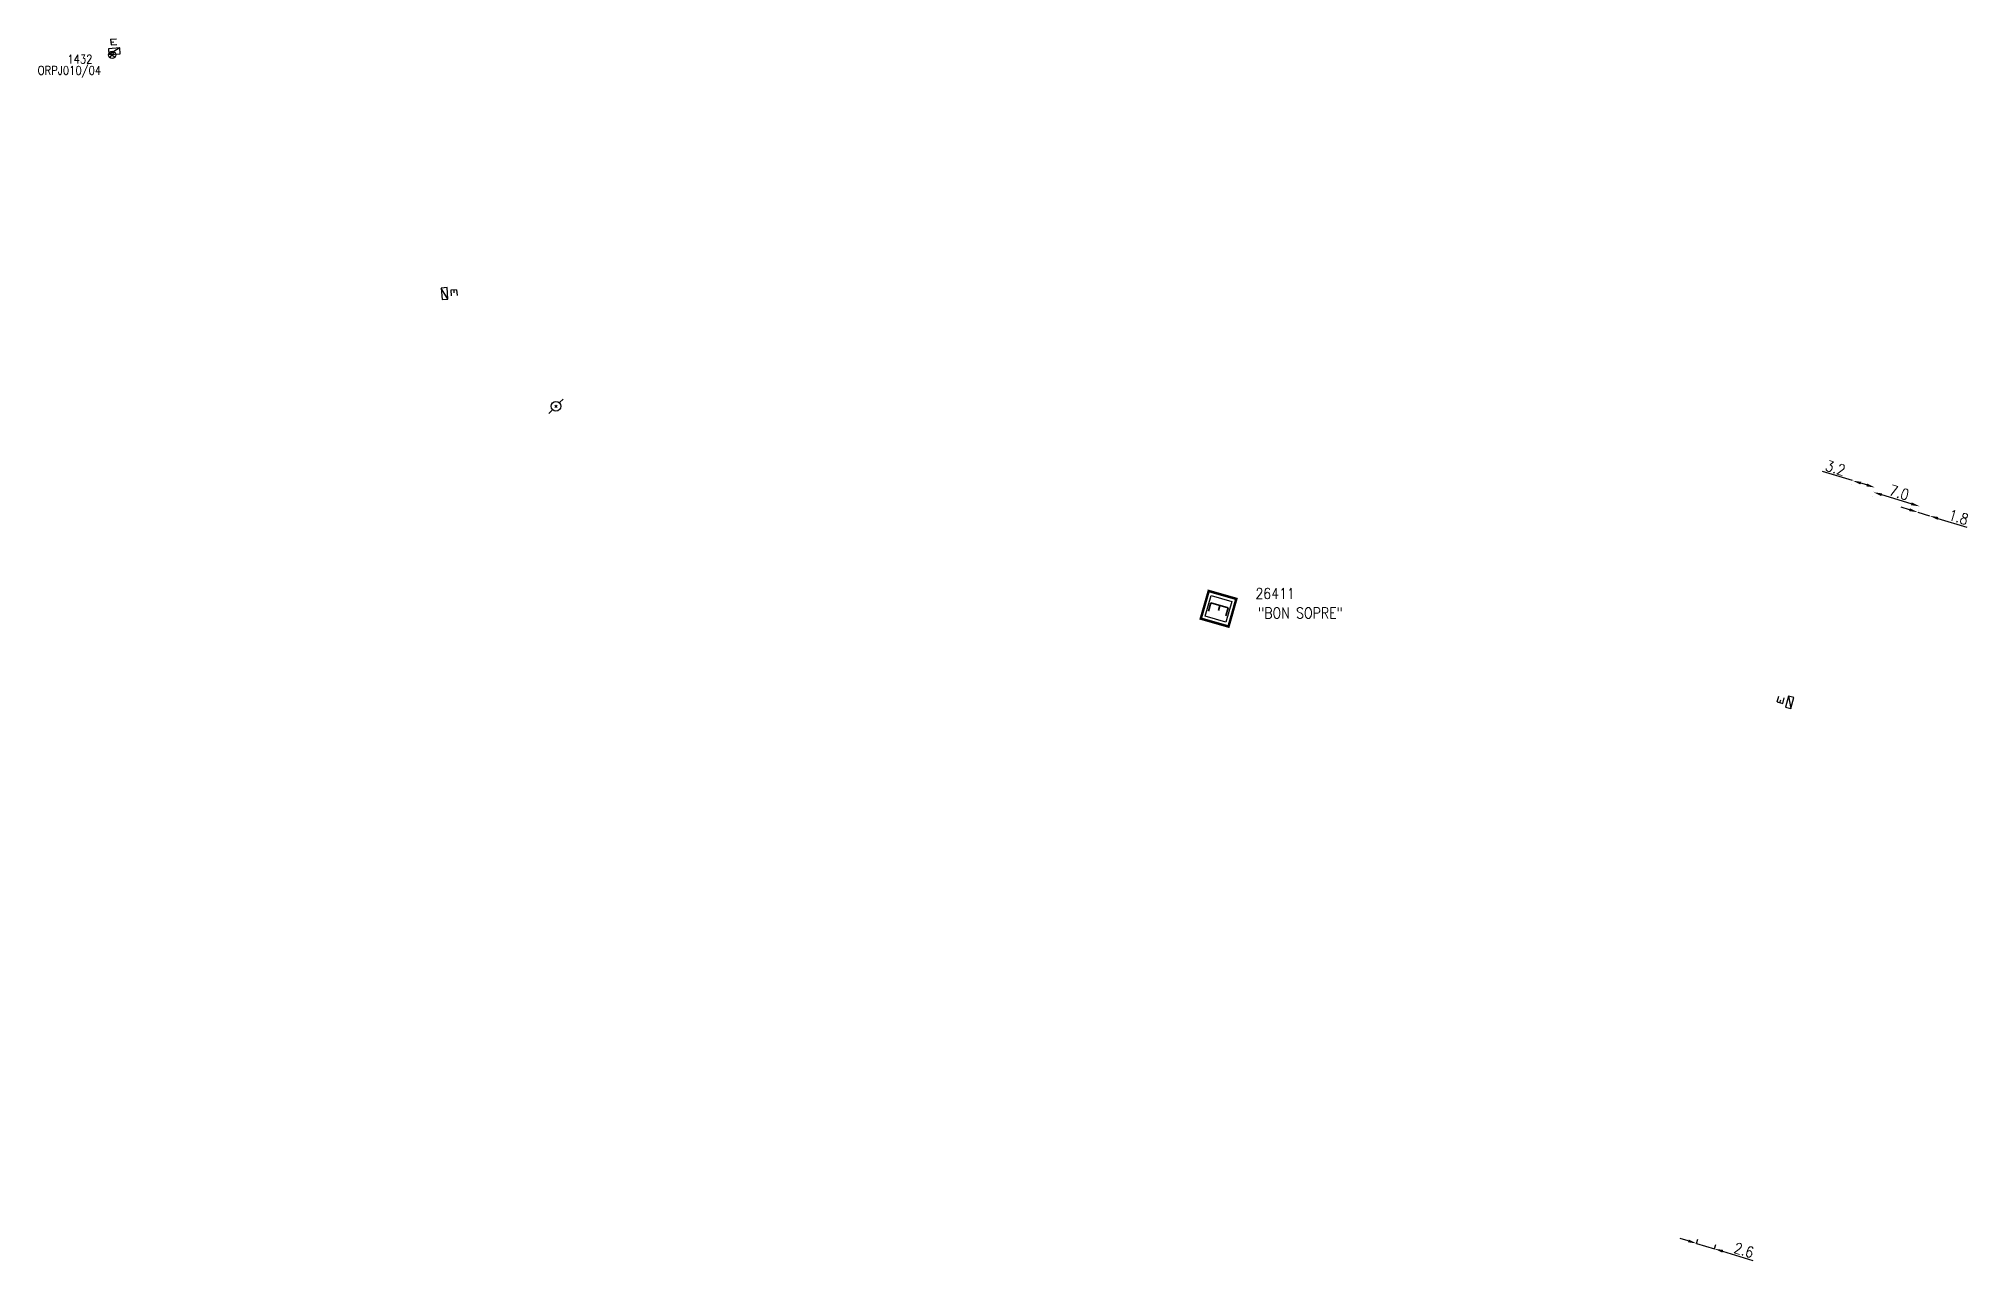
# Model space of a CAD drawing. Header units: millimetres. Extents: x 194053 to 194733, y 155464 to 155998.
# Drawn here: x 194053.3 to 194321.9, y 155828.1 to 155998 of the extents above; entities outside this region: 4.
import ezdxf
from ezdxf.enums import TextEntityAlignment as Align

# ---------------------------------------------------------------- set-up
doc = ezdxf.new("R2010")
doc.units = ezdxf.units.MM
doc.header["$PDMODE"] = 34
doc.layers.get('0').update_dxf_attribs({"linetype": 'CONTINUOUS'})
doc.layers.get('DEFPOINTS').update_dxf_attribs({"linetype": 'CONTINUOUS'})
for name, color, linetype in [('M_200', 7, 'CONTINUOUS'), ('W0014', 7, 'CONTINUOUS'), ('W0101', 7, 'CONTINUOUS'), ('W0323', 7, 'CONTINUOUS'), ('W0430', 7, 'CONTINUOUS'), ('W0469', 7, 'CONTINUOUS'), ('W0473', 7, 'CONTINUOUS')]:
    doc.layers.add(name, color=color, linetype=linetype)
doc.styles.add('M_ROMANS', font='ROMANS.shx', dxfattribs={"width": 0.75})
doc.styles.get("Standard").update_dxf_attribs({"font": 'romans.shx', "width": 0.85})
doc.dimstyles.get("Standard").update_dxf_attribs({"dimtxt": 1.5, "dimasz": 1.2, "dimexe": 0.625, "dimexo": 0.625, "dimgap": 0.25, "dimtad": 1, "dimdec": 1, "dimzin": 0, "dimdsep": 46, "dimtxsty": 'Standard', "dimcen": -0.5, "dimadec": 0, "dimazin": 0, "dimtfac": 1, "dimtdec": 1, "dimtmove": 0, "dimatfit": 3, "dimfxl": 0, "dimtolj": 1, "dimtzin": 0, "dimarcsym": 0})

# ---------------------------------------------------------------- blocks, each defined once
blk = doc.blocks.new('M_200_56')
at = {"color": 0, "linetype": 'Continuous', "const_width": 0.35, "flags": 128}
blk.add_lwpolyline([(2, 2), (2, -2), (-2, -2), (-2, 2)], close=True, dxfattribs=at)
at = {"color": 0, "linetype": 'Continuous'}
blk.add_lwpolyline([(-1.5, 1.5), (1.5, 1.5), (1.5, -1.5), (-1.5, -1.5)], close=True, dxfattribs=at)
at = {"color": 0, "linetype": 'Continuous', "width": 0.85}
blk.add_text('E', height=2.5, dxfattribs=at).set_placement((0, 0), align=Align.MIDDLE_CENTER)
for tag, p in [('NUM', (0, 15.06)), ('NOM', (0, 8.65))]:
    blk.add_attdef(tag, text='', height=4, dxfattribs=at).set_placement(p, align=Align.MIDDLE)
at = {"color": 0, "linetype": 'Continuous', "style": 'M_ROMANS', "width": 0.75, "flags": 3}
for tag, p in [('DEF_LEG', (-0.13, -4.99)), ('DEF_COUP', (-0.13, -7.49)), ('DEF_TYPE', (-0.13, -9.99))]:
    blk.add_attdef(tag, text='', height=1.2, dxfattribs=at).set_placement(p, align=Align.MIDDLE)
blk = doc.blocks.new('T473')
for p, q in [((-0.166667, 0.166667), (0.166667, -0.166667)), ((-0.166667, -0.166667), (0.166667, 0.166667)), ((0.500001, 0.500001), (1.000002, 1.000002)), ((-1.000002, -1.000002), (-0.500001, -0.500001))]:
    blk.add_line(p, q)
blk.add_ellipse((0, 0), major_axis=(0.471405, 0.471405), ratio=1, start_param=5.4977871438, end_param=11.780972451)
blk = doc.blocks.new('T469')
at = {"color": 0, "linetype": 'Continuous', "flags": 128}
for points in [[(-0.35, 0.35), (0.35, -0.35)], [(-0.35, -0.35), (0.35, 0.35)]]:
    blk.add_lwpolyline(points, dxfattribs=at)
at = {"color": 0, "linetype": 'Continuous'}
blk.add_circle((0, 0), 0.5, dxfattribs=at)
blk = doc.blocks.new('T430')
at = {"flags": 128}
for points in [[(0.8, 0.8), (-0.8, 0.8)], [(-0.8, 0.8), (-0.8, 0)], [(0.8, 0.8), (-0.8, 0)], [(-0.8, 0), (0.8, 0)], [(-0.4, 2.1), (0.4, 2.1)], [(-0.4, 2.1), (-0.4, 1.3)], [(-0.4, 1.7), (0, 1.7)], [(-0.4, 1.3), (0.4, 1.3)], [(0.8, 0), (0.8, 0.8)]]:
    blk.add_lwpolyline(points, dxfattribs=at)
blk = doc.blocks.new('*D4')
at = {"layer": 'DEFPOINTS', "color": 0, "linetype": 'Continuous', "transparency": 16777216}
for p in [(194283.85, 155830.42), (194283.85, 155830.42), (194286.32, 155829.67)]:
    blk.add_point(p, dxfattribs=at)
at = {"layer": 'W0323', "color": 0, "linetype": 'Continuous', "lineweight": -2, "transparency": 16777216}
for p, q in [((194282.7, 155830.77), (194281.55, 155831.12)), ((194283.85, 155830.42), (194284.03, 155831.02)), ((194283.85, 155830.42), (194286.32, 155829.67)), ((194286.32, 155829.67), (194286.51, 155830.27)), ((194287.47, 155829.33), (194291.66, 155828.06))]:
    blk.add_line(p, q, dxfattribs=at)
at = {"layer": 'W0323', "color": 0, "linetype": 'Continuous', "transparency": 16777216}
for points in [[(194282.76, 155830.96), (194282.64, 155830.58), (194283.85, 155830.42)], [(194287.53, 155829.52), (194287.42, 155829.14), (194286.32, 155829.67)]]:
    blk.add_solid(points, dxfattribs=at)
at = {"layer": 'W0323', "color": 0, "linetype": 'Continuous', "transparency": 16777216, "insert": (194290.43, 155829.48), "char_height": 1.5, "attachment_point": 5, "rotation": 343.1737}
blk.add_mtext('\\A1;2.6', dxfattribs=at)
blk = doc.blocks.new('*D5')
at = {"layer": 'DEFPOINTS', "color": 0, "linetype": 'Continuous', "transparency": 16777216}
for p in [(194308.44, 155934.91), (194308.44, 155934.91), (194314.85, 155932.95)]:
    blk.add_point(p, dxfattribs=at)
at = {"layer": 'W0014', "color": 0, "linetype": 'Continuous', "lineweight": -2, "transparency": 16777216}
for p, q in [((194308.26, 155934.31), (194308.26, 155934.31)), ((194313.7, 155933.3), (194309.59, 155934.56)), ((194314.67, 155932.36), (194314.67, 155932.36))]:
    blk.add_line(p, q, dxfattribs=at)
at = {"layer": 'W0014', "color": 0, "linetype": 'Continuous', "transparency": 16777216}
for points in [[(194309.65, 155934.75), (194309.53, 155934.37), (194308.44, 155934.91)], [(194313.76, 155933.5), (194313.65, 155933.11), (194314.85, 155932.95)]]:
    blk.add_solid(points, dxfattribs=at)
at = {"layer": 'W0014', "color": 0, "linetype": 'Continuous', "transparency": 16777216, "insert": (194312.01, 155934.87), "char_height": 1.5, "attachment_point": 5, "rotation": 343.053}
blk.add_mtext('\\A1;7.0', dxfattribs=at)
blk = doc.blocks.new('*D6')
at = {"layer": 'DEFPOINTS', "color": 0, "linetype": 'Continuous', "transparency": 16777216}
for p in [(194305.53, 155936.52), (194308.65, 155935.57), (194308.65, 155935.57)]:
    blk.add_point(p, dxfattribs=at)
at = {"layer": 'W0014', "color": 0, "linetype": 'Continuous', "lineweight": -2, "transparency": 16777216}
for p, q in [((194305.53, 155936.52), (194301.35, 155937.79)), ((194305.35, 155935.92), (194305.35, 155935.92)), ((194307.5, 155935.92), (194306.68, 155936.17)), ((194308.47, 155934.97), (194308.47, 155934.97))]:
    blk.add_line(p, q, dxfattribs=at)
at = {"layer": 'W0014', "color": 0, "linetype": 'Continuous', "transparency": 16777216}
for points in [[(194306.74, 155936.36), (194306.62, 155935.98), (194305.53, 155936.52)], [(194307.56, 155936.11), (194307.45, 155935.73), (194308.65, 155935.57)]]:
    blk.add_solid(points, dxfattribs=at)
at = {"layer": 'W0014', "color": 0, "linetype": 'Continuous', "transparency": 16777216, "insert": (194303.16, 155938.29), "char_height": 1.5, "attachment_point": 5, "rotation": 343.053}
blk.add_mtext('\\A1;3.2', dxfattribs=at)
blk = doc.blocks.new('*D7')
at = {"layer": 'DEFPOINTS', "color": 0, "linetype": 'Continuous', "transparency": 16777216}
for p in [(194314.6, 155932.13), (194314.6, 155932.13), (194316.26, 155931.63)]:
    blk.add_point(p, dxfattribs=at)
at = {"layer": 'W0323', "color": 0, "linetype": 'Continuous', "lineweight": -2, "transparency": 16777216}
for p, q in [((194313.45, 155932.48), (194312.31, 155932.83)), ((194314.6, 155932.13), (194316.26, 155931.63)), ((194317.4, 155931.28), (194321.41, 155930.06))]:
    blk.add_line(p, q, dxfattribs=at)
at = {"layer": 'W0323', "color": 0, "linetype": 'Continuous', "transparency": 16777216}
for points in [[(194313.51, 155932.67), (194313.4, 155932.29), (194314.6, 155932.13)], [(194317.46, 155931.47), (194317.35, 155931.09), (194316.26, 155931.63)]]:
    blk.add_solid(points, dxfattribs=at)
at = {"layer": 'W0323', "color": 0, "linetype": 'Continuous', "transparency": 16777216, "insert": (194320.27, 155931.45), "char_height": 1.5, "attachment_point": 5, "rotation": 343.053}
blk.add_mtext('\\A1;1.8', dxfattribs=at)

msp = doc.modelspace()

# ---------------------------------------------------------------- linework, layer by layer
at = {"layer": 'W0101', "color": 252, "linetype": 'Continuous'}
msp.add_lwpolyline([(194712.47, 155867.85), (194722.43, 155866.11), (194721.63, 155862.15), (194714.75, 155863.12), (194714.32, 155860.68), (194711.31, 155861.22)], close=True, dxfattribs=at)

# ---------------------------------------------------------------- block references
at = {"layer": 'M_200'}
ref = msp.add_blockref('M_200_56', (194217.38, 155918.7), dxfattribs=dict(at, rotation=254.0825211960774))
ref.add_attrib('NUM', '26411', dxfattribs={"layer": '0', "color": 0, "linetype": 'Continuous', "height": 1.5, "width": 0.85}).set_placement((194225.24, 155920.82), align=Align.MIDDLE)
ref.add_attrib('NOM', '"BON SOPRE"', dxfattribs={"layer": '0', "color": 0, "linetype": 'Continuous', "height": 1.5, "width": 0.85}).set_placement((194228.76, 155918.11), align=Align.MIDDLE)
at = {"layer": 'W0430'}
for p, rotation in [((194063.86, 155995.86), 3.991789878884401), ((194109.36, 155962.51), 274.6995620777933), ((194297.18, 155905.58), 74.45702904462)]:
    msp.add_blockref('T430', p, dxfattribs=dict(at, rotation=rotation))
at = {"layer": 'W0469', "rotation": 4.033536637818515}
msp.add_blockref('T469', (194063.53, 155995.75), dxfattribs=at)
at = {"layer": 'W0473'}
for p in [(194125.24, 155946.87), (194732.4, 155875.3)]:
    msp.add_blockref('T473', p, dxfattribs=at)
at = {"layer": 'W0473', "color": 252}
msp.add_blockref('T473', (194067.9, 155468.67), dxfattribs=at)

# ---------------------------------------------------------------- texts
at = {"layer": 'W0430', "linetype": 'Continuous', "width": 0.85}
msp.add_text('ORPJ010/04', height=1.2, dxfattribs=at).set_placement((194053.17, 155992.99))
at = {"layer": 'W0469', "linetype": 'Continuous', "width": 0.85}
msp.add_text('1432', height=1.2, dxfattribs=at).set_placement((194057.29, 155994.56))
at = {"layer": 'W0473', "color": 252, "width": 0.85}
msp.add_text('10-400', height=1.25, rotation=339.2577, dxfattribs=at).set_placement((194068.31, 155466.12))

# ---------------------------------------------------------------- dimensions: what is measured, and where the dimension line sits
at = {"layer": 'W0014', "color": 252, "linetype": 'Continuous'}
for base, p1, p2, angle, text, picture, middle in [((194308.65, 155935.57), (194305.53, 155936.52), (194308.65, 155935.57), 163.053, '3.2', '*D6', (194302.87, 155937.33)), ((194308.44, 155934.91), (194314.85, 155932.95), (194308.44, 155934.91), 343.053, '7.0', '*D5', (194311.72, 155933.91))]:
    dim = msp.add_linear_dim(base=base, p1=p1, p2=p2, angle=angle, text=text, dimstyle='Standard', dxfattribs=at)
    dim.commit()
    dim.dimension.update_dxf_attribs({"geometry": picture, "text_midpoint": middle, "dimtype": 160})
at = {"layer": 'W0323', "color": 252, "linetype": 'Continuous'}
dim = msp.add_linear_dim(base=(194314.6, 155932.13), p1=(194316.26, 155931.63), p2=(194314.6, 155932.13), angle=343.053, text='1.8', dimstyle='Standard', dxfattribs=at)
dim.commit()
dim.dimension.update_dxf_attribs({"geometry": '*D7', "text_midpoint": (194319.98, 155930.49), "dimtype": 160})
dim = msp.add_linear_dim(base=(194283.85, 155830.42), p1=(194286.32, 155829.67), p2=(194283.85, 155830.42), angle=163.1737, dimstyle='Standard', override={"dimexo": 0, "dimtad": 1, "dimtofl": 1, "dimtmove": 0, "dimatfit": 0}, dxfattribs=at)
dim.commit()
dim.dimension.update_dxf_attribs({"geometry": '*D4', "text_midpoint": (194290.14, 155828.52), "dimtype": 161})

doc.saveas('drawing.dxf')
